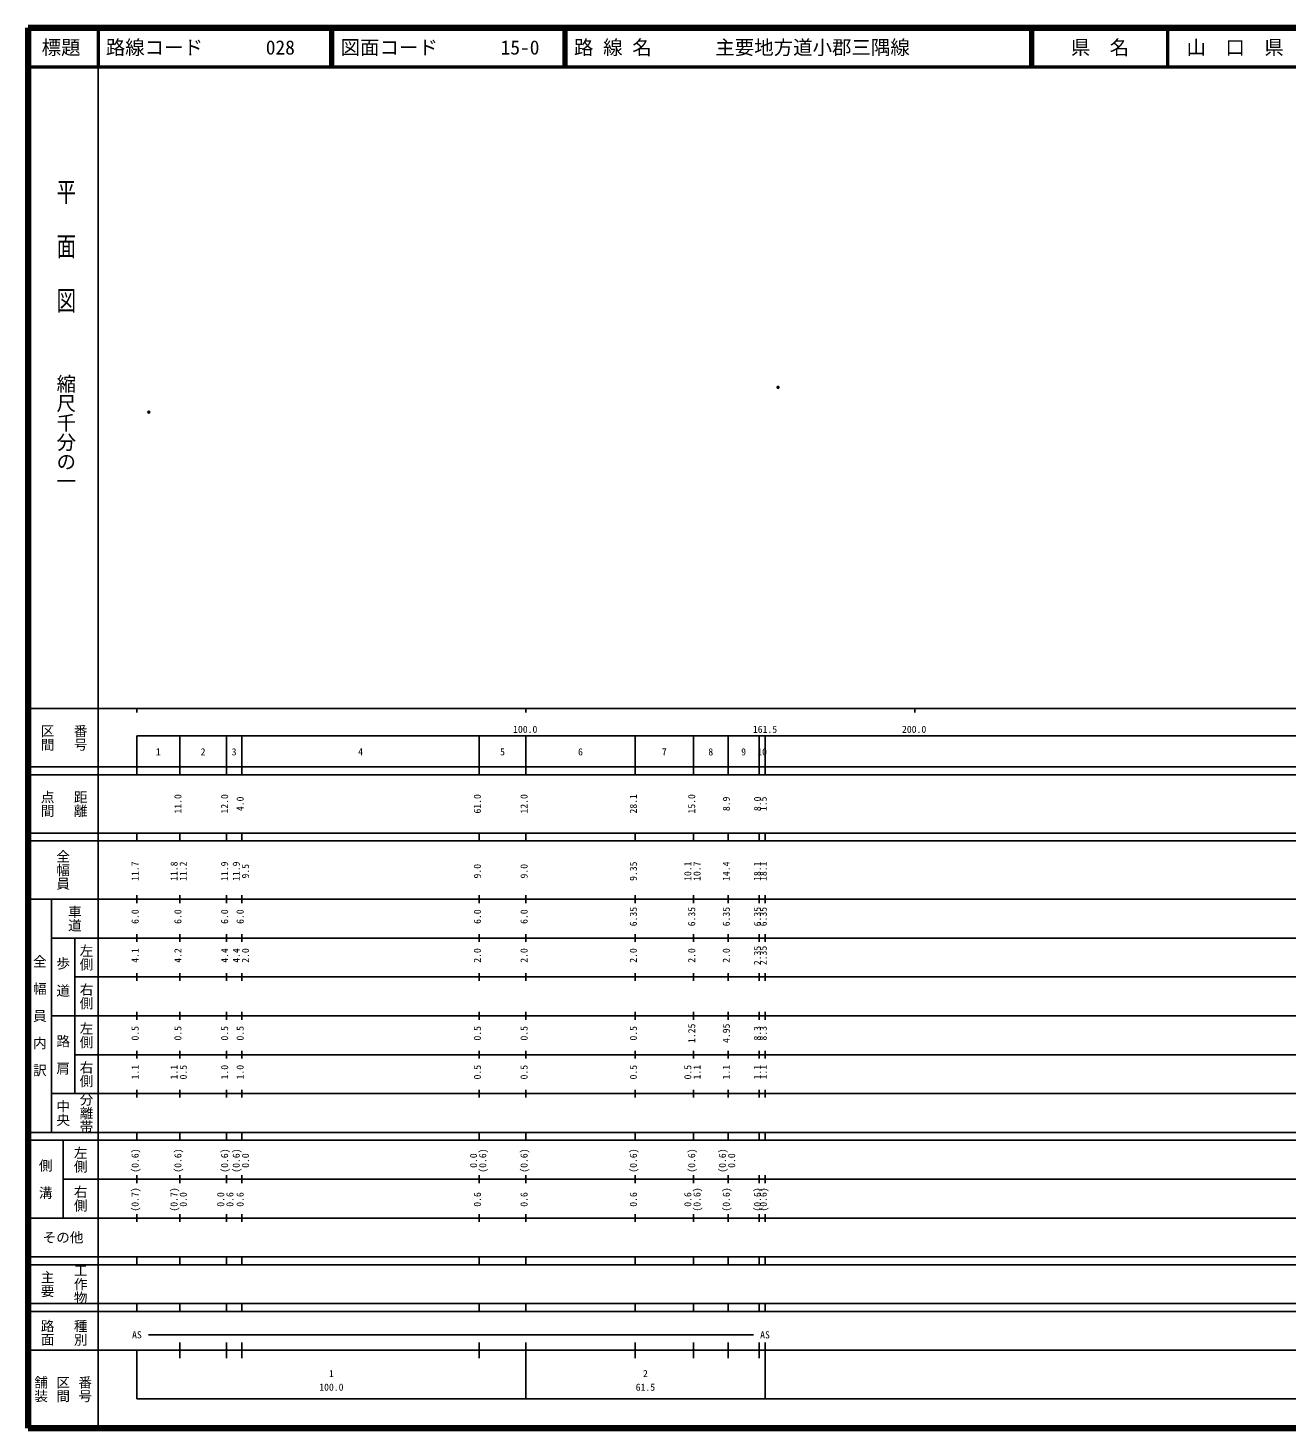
# Model space of a CAD drawing. Units: millimetres on the paper. Extents: x 40 to 680, y 20 to 380.
# Drawn here: x 40 to 363.7, y 20 to 380 of the extents above; entities that cross this region are included whole.
import ezdxf
from ezdxf.enums import TextEntityAlignment as Align

# ---------------------------------------------------------------- set-up
doc = ezdxf.new("R2010")
doc.units = ezdxf.units.MM
doc.header["$PDMODE"] = 32
doc.header["$PDSIZE"] = 0.5
doc.layers.add('M-OTRS', color=6, linetype='Continuous')
doc.layers.add('M-TTL-TXT', color=7, linetype='Continuous')
for name, color, linetype, lineweight in [('M-TTL', 2, 'Continuous', 140), ('M-TTL-BAND', 7, 'Continuous', 25), ('M-TTL-LINE', 7, 'Continuous', 50)]:
    doc.layers.add(name, color=color, linetype=linetype, lineweight=lineweight)
doc.styles.add('@ＭＳ ゴシック', font='')
doc.styles.add('ＭＳ ゴシック', font='')
doc.styles.get('@ＭＳ ゴシック').set_extended_font_data('@MS Gothic')
doc.styles.get('ＭＳ ゴシック').set_extended_font_data('MS Gothic')

msp = doc.modelspace()

# ---------------------------------------------------------------- linework, layer by layer
at = {"layer": 'M-OTRS'}
for p in [(232.845, 287.604), (71.059, 281.233)]:
    msp.add_point(p, dxfattribs=at)
at = {"layer": 'M-TTL'}
for p, q in [((40, 380), (40, 20)), ((680, 380), (40, 380)), ((40, 20), (680, 20))]:
    msp.add_line(p, q, dxfattribs=at)
at = {"layer": 'M-TTL-BAND'}
for p, q in [((58, 370), (58, 20)), ((40, 205), (579, 205)), ((68, 205), (68, 204)), ((168, 205), (168, 204)), ((268, 205), (268, 204)), ((68, 198), (579, 198)), ((68, 198), (68, 188)), ((79, 188), (79, 198)), ((91, 188), (91, 198)), ((95, 188), (95, 198)), ((156, 188), (156, 198)), ((168, 188), (168, 198)), ((196.1, 188), (196.1, 198)), ((211.1, 188), (211.1, 198)), ((220, 188), (220, 198)), ((228, 188), (228, 198)), ((229.5, 188), (229.5, 198)), ((40, 190), (579, 190)), ((40, 188), (579, 188)), ((40, 173), (579, 173)), ((68, 171), (68, 173)), ((79, 171), (79, 173)), ((91, 171), (91, 173)), ((95, 171), (95, 173)), ((156, 171), (156, 173)), ((168, 171), (168, 173)), ((196.1, 171), (196.1, 173)), ((211.1, 171), (211.1, 173)), ((220, 171), (220, 173)), ((228, 171), (228, 173)), ((229.5, 171), (229.5, 173)), ((40, 171), (579, 171)), ((40, 156), (579, 156)), ((46, 96), (46, 156)), ((68, 155), (68, 157)), ((79, 155), (79, 157)), ((91, 155), (91, 157)), ((95, 155), (95, 157)), ((156, 155), (156, 157)), ((168, 155), (168, 157)), ((196.1, 155), (196.1, 157)), ((211.1, 155), (211.1, 157)), ((220, 155), (220, 157)), ((228, 155), (228, 157)), ((229.5, 155), (229.5, 157)), ((46, 146), (579, 146)), ((52, 146), (52, 106)), ((68, 145), (68, 147)), ((79, 145), (79, 147)), ((91, 145), (91, 147)), ((95, 145), (95, 147)), ((156, 145), (156, 147)), ((168, 145), (168, 147)), ((196.1, 145), (196.1, 147)), ((211.1, 145), (211.1, 147)), ((220, 145), (220, 147)), ((228, 145), (228, 147)), ((229.5, 145), (229.5, 147)), ((68, 135), (68, 137)), ((79, 135), (79, 137)), ((91, 135), (91, 137)), ((95, 135), (95, 137)), ((156, 135), (156, 137)), ((168, 135), (168, 137)), ((196.1, 135), (196.1, 137)), ((211.1, 135), (211.1, 137)), ((220, 135), (220, 137)), ((228, 135), (228, 137)), ((229.5, 135), (229.5, 137)), ((52, 136), (579, 136)), ((46, 126), (579, 126)), ((68, 125), (68, 127)), ((79, 125), (79, 127)), ((91, 125), (91, 127)), ((95, 125), (95, 127)), ((156, 125), (156, 127)), ((168, 125), (168, 127)), ((196.1, 125), (196.1, 127)), ((211.1, 125), (211.1, 127)), ((220, 125), (220, 127)), ((228, 125), (228, 127)), ((229.5, 125), (229.5, 127)), ((52, 116), (579, 116)), ((68, 115), (68, 117)), ((79, 115), (79, 117)), ((91, 115), (91, 117)), ((95, 115), (95, 117)), ((156, 115), (156, 117)), ((168, 115), (168, 117)), ((196.1, 115), (196.1, 117)), ((211.1, 115), (211.1, 117)), ((220, 115), (220, 117)), ((228, 115), (228, 117)), ((229.5, 115), (229.5, 117)), ((46, 106), (579, 106)), ((68, 105), (68, 107)), ((79, 105), (79, 107)), ((91, 105), (91, 107)), ((95, 105), (95, 107)), ((156, 105), (156, 107)), ((168, 105), (168, 107)), ((196.1, 105), (196.1, 107)), ((211.1, 105), (211.1, 107)), ((220, 105), (220, 107)), ((228, 105), (228, 107)), ((229.5, 105), (229.5, 107)), ((40, 96), (579, 96)), ((40, 94), (579, 94)), ((49, 94), (49, 74)), ((68, 94), (68, 96)), ((79, 94), (79, 96)), ((91, 94), (91, 96)), ((95, 94), (95, 96)), ((156, 94), (156, 96)), ((168, 94), (168, 96)), ((196.1, 94), (196.1, 96)), ((211.1, 94), (211.1, 96)), ((220, 94), (220, 96)), ((228, 94), (228, 96)), ((229.5, 94), (229.5, 96)), ((49, 84), (579, 84)), ((68, 83), (68, 85)), ((79, 83), (79, 85)), ((91, 83), (91, 85)), ((95, 83), (95, 85)), ((156, 83), (156, 85)), ((168, 83), (168, 85)), ((196.1, 83), (196.1, 85)), ((211.1, 83), (211.1, 85)), ((220, 83), (220, 85)), ((228, 83), (228, 85)), ((229.5, 83), (229.5, 85)), ((40, 74), (579, 74)), ((68, 73), (68, 75)), ((79, 73), (79, 75)), ((91, 73), (91, 75)), ((95, 73), (95, 75)), ((156, 73), (156, 75)), ((168, 73), (168, 75)), ((196.1, 73), (196.1, 75)), ((211.1, 73), (211.1, 75)), ((220, 73), (220, 75)), ((228, 73), (228, 75)), ((229.5, 73), (229.5, 75)), ((40, 64), (579, 64)), ((40, 62), (579, 62)), ((68, 62), (68, 64)), ((79, 62), (79, 64)), ((91, 62), (91, 64)), ((95, 62), (95, 64)), ((156, 62), (156, 64)), ((168, 62), (168, 64)), ((196.1, 62), (196.1, 64)), ((211.1, 62), (211.1, 64)), ((220, 62), (220, 64)), ((228, 62), (228, 64)), ((229.5, 62), (229.5, 64)), ((40, 52), (579, 52)), ((68, 50), (68, 52)), ((79, 50), (79, 52)), ((91, 50), (91, 52)), ((95, 50), (95, 52)), ((156, 50), (156, 52)), ((168, 50), (168, 52)), ((196.1, 50), (196.1, 52)), ((211.1, 50), (211.1, 52)), ((220, 50), (220, 52)), ((228, 50), (228, 52)), ((229.5, 50), (229.5, 52)), ((40, 50), (579, 50)), ((71, 44), (226.5, 44)), ((40, 40), (579, 40)), ((68, 40), (68, 27.5)), ((79, 38), (79, 42)), ((91, 38), (91, 42)), ((95, 38), (95, 42)), ((156, 38), (156, 42)), ((168, 27.5), (168, 42)), ((196.1, 38), (196.1, 42)), ((211.1, 38), (211.1, 42)), ((220, 38), (220, 42)), ((228, 38), (228, 42)), ((229.5, 27.5), (229.5, 42)), ((68, 27.5), (579, 27.5))]:
    msp.add_line(p, q, dxfattribs=at)
at = {"layer": 'M-TTL-LINE'}
for p, q in [((58, 380), (58, 370)), ((117.75, 380), (117.75, 370)), ((118.25, 380), (118.25, 370)), ((177.75, 380), (177.75, 370)), ((178.25, 380), (178.25, 370)), ((297.75, 380), (297.75, 370)), ((298.25, 380), (298.25, 370)), ((333, 380), (333, 370)), ((40, 370), (680, 370))]:
    msp.add_line(p, q, dxfattribs=at)

# ---------------------------------------------------------------- texts
at = {"layer": 'M-TTL-BAND', "style": '@ＭＳ ゴシック', "width": 1.4}
msp.add_text('平  面  図', height=3.666, rotation=270, dxfattribs=at).set_placement((49.777, 306.475), align=Align.MIDDLE_RIGHT)
at = {"layer": 'M-TTL-BAND', "style": '@ＭＳ ゴシック'}
msp.add_text('縮尺千分の一', height=3.666, rotation=270, dxfattribs=at).set_placement((49.777, 261.03), align=Align.MIDDLE_RIGHT)
for s, p in [('区間', (45, 197.5)), ('番号', (53.5, 197.5)), ('点間', (45, 180.5)), ('距離', (53.5, 180.5)), ('全幅員', (49, 163.5)), ('車道', (52, 151)), ('左側', (55, 141)), ('全\u3000幅\u3000員\u3000内\u3000訳', (43, 126)), ('歩\u3000道', (49, 136)), ('右側', (55, 131)), ('左側', (55, 121)), ('路\u3000肩', (49, 116)), ('右側', (55, 111)), ('分離帯', (55, 101)), ('中央', (49, 101)), ('左側', (53.5, 89)), ('側\u3000溝', (44.5, 84)), ('右側', (53.5, 79)), ('工作物', (53.5, 57)), ('主要', (45, 57)), ('路面', (45, 44.5)), ('種別', (53.5, 44.5)), ('舗装', (43.333, 30)), ('区間', (49, 30)), ('番号', (54.667, 30))]:
    msp.add_text(s, height=2.566, rotation=270, dxfattribs=at).set_placement(p, align=Align.MIDDLE_CENTER)
at = {"layer": 'M-TTL-BAND', "style": 'ＭＳ ゴシック'}
for s, p in [('100.0', (167.844, 198.195)), ('161.5', (229.5, 198.195)), ('200.0', (267.844, 198.195)), ('1', (73.5, 192.405)), ('2', (85, 192.405)), ('3', (93, 192.405)), ('4', (125.5, 192.405)), ('5', (162, 192.405)), ('6', (182.05, 192.405)), ('7', (203.6, 192.405)), ('8', (215.55, 192.405)), ('9', (224, 192.405)), ('10', (228.75, 192.405)), ('AS', (68, 42.5)), ('AS', (229.5, 42.5)), ('1', (118, 32.523)), ('2', (198.75, 32.523)), ('100.0', (118, 29.033)), ('61.5', (198.75, 29.033))]:
    msp.add_text(s, height=1.833, dxfattribs=at).set_placement(p, align=Align.BOTTOM_CENTER)
for s, p in [('11.0', (80, 180.5)), ('12.0', (92, 180.5)), ('4.0', (96, 180.5)), ('61.0', (157, 180.5)), ('12.0', (169, 180.5)), ('28.1', (197.1, 180.5)), ('15.0', (212.1, 180.5)), ('8.9', (221, 180.5)), ('8.0', (229, 180.5)), ('1.5', (230.5, 180.5)), ('11.7', (69, 163.174)), ('11.8', (79, 163.174)), ('11.2', (81.37, 163.174)), ('11.9', (92, 163.174)), ('11.9', (95, 163.174)), ('9.5', (97.37, 163.174)), ('9.0', (157, 163.174)), ('9.0', (169, 163.174)), ('9.35', (197.1, 163.174)), ('10.1', (211.1, 163.174)), ('10.7', (213.47, 163.174)), ('14.4', (221, 163.174)), ('18.1', (229, 163.174)), ('18.1', (230.5, 163.174)), ('6.0', (69, 151.5)), ('6.0', (80, 151.5)), ('6.0', (92, 151.5)), ('6.0', (96, 151.5)), ('6.0', (157, 151.5)), ('6.0', (169, 151.5)), ('6.35', (197.1, 151.5)), ('6.35', (212.1, 151.5)), ('6.35', (221, 151.5)), ('6.35', (229, 151.5)), ('6.35', (230.5, 151.5)), ('4.1', (69, 141.5)), ('4.2', (80, 141.5)), ('4.4', (92, 141.5)), ('4.4', (95, 141.5)), ('2.0', (97.37, 141.5)), ('2.0', (157, 141.5)), ('2.0', (169, 141.5)), ('2.0', (197.1, 141.5)), ('2.0', (212.1, 141.5)), ('2.0', (221, 141.5)), ('2.35', (229, 141.5)), ('2.35', (230.5, 141.5)), ('0.5', (69, 121.5)), ('0.5', (80, 121.5)), ('0.5', (92, 121.5)), ('0.5', (96, 121.5)), ('0.5', (157, 121.5)), ('0.5', (169, 121.5)), ('0.5', (197.1, 121.5)), ('1.25', (212.1, 121.5)), ('4.95', (221, 121.5)), ('8.3', (229, 121.5)), ('8.3', (230.5, 121.5)), ('1.1', (69, 111.5)), ('1.1', (79, 111.5)), ('0.5', (81.37, 111.5)), ('1.0', (92, 111.5)), ('1.0', (96, 111.5)), ('0.5', (157, 111.5)), ('0.5', (169, 111.5)), ('0.5', (197.1, 111.5)), ('0.5', (211.1, 111.5)), ('1.1', (213.47, 111.5)), ('1.1', (221, 111.5)), ('1.1', (229, 111.5)), ('1.1', (230.5, 111.5)), ('(0.6)', (69, 88.764)), ('(0.6)', (80, 88.764)), ('(0.6)', (92, 88.764)), ('(0.6)', (95, 88.764)), ('0.0', (97.37, 88.764)), ('0.0', (156, 88.764)), ('(0.6)', (158.37, 88.764)), ('(0.6)', (169, 88.764)), ('(0.6)', (197.1, 88.764)), ('(0.6)', (212.1, 88.764)), ('(0.6)', (220, 88.764)), ('0.0', (222.37, 88.764)), ('(0.7)', (69, 78.764)), ('(0.7)', (79, 78.764)), ('0.0', (81.37, 78.764)), ('0.0', (91, 78.764)), ('0.6', (93.37, 78.764)), ('0.6', (96, 78.764)), ('0.6', (157, 78.764)), ('0.6', (169, 78.764)), ('0.6', (197.1, 78.764)), ('0.6', (211.1, 78.764)), ('(0.6)', (213.47, 78.764)), ('(0.6)', (221, 78.764)), ('(0.6)', (229, 78.764)), ('(0.6)', (230.5, 78.764))]:
    msp.add_text(s, height=1.833, rotation=90, dxfattribs=at).set_placement(p, align=Align.BOTTOM_CENTER)
msp.add_text('その他', height=2.566, dxfattribs=at).set_placement((49, 69), align=Align.MIDDLE_CENTER)
at = {"layer": 'M-TTL-TXT', "style": 'ＭＳ ゴシック'}
for s, p in [('標題', (48.5, 375)), ('県\u3000名', (315.625, 375)), ('山\u3000口\u3000県', (350.375, 375))]:
    msp.add_text(s, height=3.666, dxfattribs=at).set_placement(p, align=Align.MIDDLE_CENTER)
for s, p in [('路線コード', (60, 375)), ('028', (101.142, 375)), ('図面コード', (120.38, 375)), ('15-0', (161.521, 375)), ('路 線 名', (180.38, 375)), ('主要地方道小郡三隅線', (216.734, 375))]:
    msp.add_text(s, height=3.666, dxfattribs=at).set_placement(p, align=Align.MIDDLE_LEFT)

doc.saveas('drawing.dxf')
